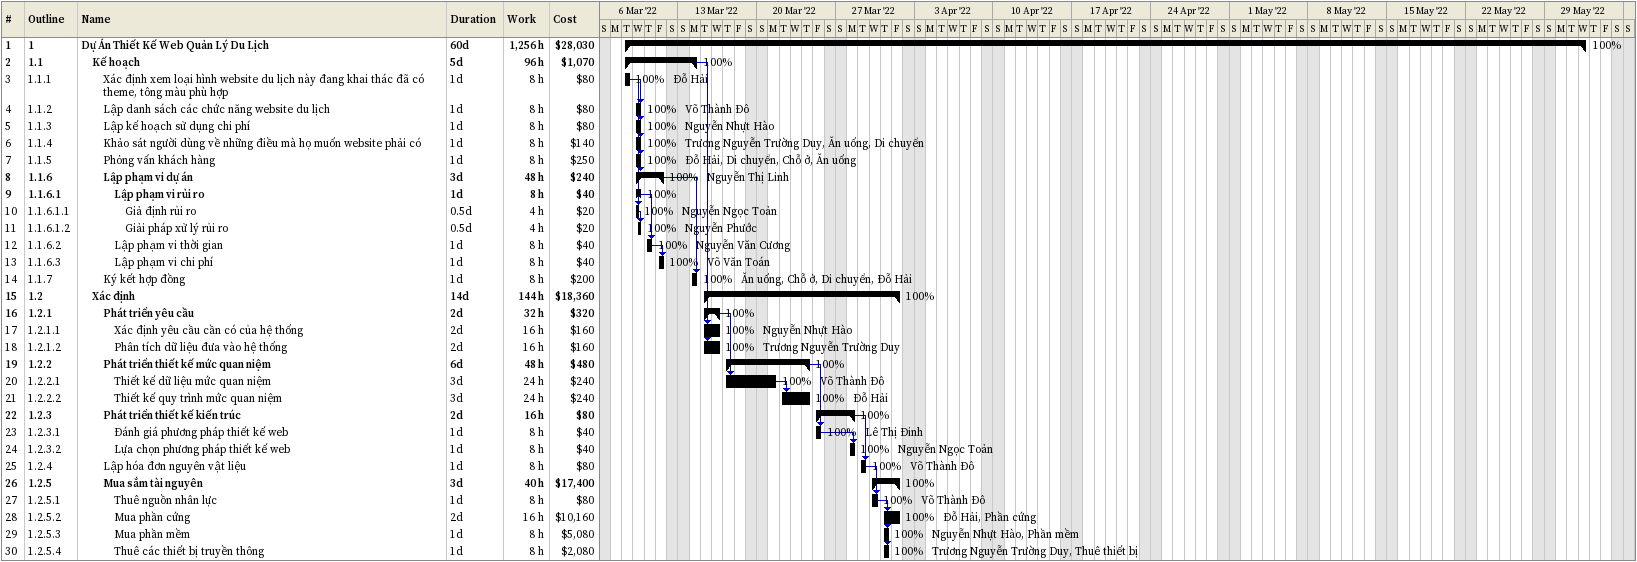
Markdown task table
| ID | WBS | Task | Duration | Start | Finish | Predecessors | Resources | % complete | Work (h) | Cost ($) |
|---|---|---|---|---|---|---|---|---|---|---|
| 1 | 1 | **Dự Án Thiết Kế Web Quản Lý Du Lịch** | 60d | 2022-03-08 | 2022-06-01 |  |  | 100 | 1256 | 28030 |
| 2 | 1.1 | **Kế hoạch** | 5d | 2022-03-08 | 2022-03-14 |  |  | 100 | 96 | 1070 |
| 3 | 1.1.1 | Xác định xem loại hình website du lịch này đang khai thác đã có theme, tông màu phù hợp | 1d | 2022-03-08 | 2022-03-08 |  | Đỗ Hải | 100 | 8 | 80 |
| 4 | 1.1.2 | Lập danh sách các chức năng website du lịch | 1d | 2022-03-09 | 2022-03-09 | 3 | Võ Thành Đô | 100 | 8 | 80 |
| 5 | 1.1.3 | Lập kế hoạch sử dụng chi phí | 1d | 2022-03-09 | 2022-03-09 | 3 | Nguyễn Nhựt Hào | 100 | 8 | 80 |
| 6 | 1.1.4 | Khảo sát người dùng về những điều mà họ muốn website phải có | 1d | 2022-03-09 | 2022-03-09 | 3 | Trương Nguyễn Trường Duy, Ăn uống, Di chuyển | 100 | 8 | 140 |
| 7 | 1.1.5 | Phỏng vấn khách hàng | 1d | 2022-03-09 | 2022-03-09 | 3 | Đỗ Hải, Di chuyển, Chỗ ở, Ăn uống | 100 | 8 | 250 |
| 8 | 1.1.6 | **Lập phạm vi dự án** | 3d | 2022-03-09 | 2022-03-11 | 3 | Nguyễn Thị Linh | 100 | 48 | 240 |
| 9 | 1.1.6.1 | **Lập phạm vi rủi ro** | 1d | 2022-03-09 | 2022-03-09 |  |  | 100 | 8 | 40 |
| 10 | 1.1.6.1.1 | Giả định rủi ro | 0.5d | 2022-03-09 | 2022-03-09 | 3 | Nguyễn Ngọc Toản | 100 | 4 | 20 |
| 11 | 1.1.6.1.2 | Giải pháp xử lý rủi ro | 0.5d | 2022-03-09 | 2022-03-09 | 10 | Nguyễn Phước | 100 | 4 | 20 |
| 12 | 1.1.6.2 | Lập phạm vi thời gian | 1d | 2022-03-10 | 2022-03-10 | 9 | Nguyễn Văn Cương | 100 | 8 | 40 |
| 13 | 1.1.6.3 | Lập phạm vi chi phí | 1d | 2022-03-11 | 2022-03-11 | 12 | Võ Văn Toán | 100 | 8 | 40 |
| 14 | 1.1.7 | Ký kết hợp đồng | 1d | 2022-03-14 | 2022-03-14 | 8 | Ăn uống, Chỗ ở, Di chuyển, Đỗ Hải | 100 | 8 | 200 |
| 15 | 1.2 | **Xác định** | 14d | 2022-03-15 | 2022-04-01 |  |  | 100 | 144 | 18360 |
| 16 | 1.2.1 | **Phát triển yêu cầu** | 2d | 2022-03-15 | 2022-03-16 |  |  | 100 | 32 | 320 |
| 17 | 1.2.1.1 | Xác định yêu cầu cần có của hệ thống | 2d | 2022-03-15 | 2022-03-16 | 2 | Nguyễn Nhựt Hào | 100 | 16 | 160 |
| 18 | 1.2.1.2 | Phân tích dữ liệu đưa vào hệ thống | 2d | 2022-03-15 | 2022-03-16 | 2 | Trương Nguyễn Trường Duy | 100 | 16 | 160 |
| 19 | 1.2.2 | **Phát triển thiết kế mức quan niệm** | 6d | 2022-03-17 | 2022-03-24 |  |  | 100 | 48 | 480 |
| 20 | 1.2.2.1 | Thiết kế dữ liệu mức quan niệm | 3d | 2022-03-17 | 2022-03-21 | 16 | Võ Thành Đô | 100 | 24 | 240 |
| 21 | 1.2.2.2 | Thiết kế quy trình mức quan niệm | 3d | 2022-03-22 | 2022-03-24 | 20 | Đỗ Hải | 100 | 24 | 240 |
| 22 | 1.2.3 | **Phát triển thiết kế kiến trúc** | 2d | 2022-03-25 | 2022-03-28 |  |  | 100 | 16 | 80 |
| 23 | 1.2.3.1 | Đánh giá phương pháp thiết kế web | 1d | 2022-03-25 | 2022-03-25 | 19 | Lê Thị Đinh | 100 | 8 | 40 |
| 24 | 1.2.3.2 | Lựa chọn phương pháp thiết kế web | 1d | 2022-03-28 | 2022-03-28 | 23 | Nguyễn Ngọc Toản | 100 | 8 | 40 |
| 25 | 1.2.4 | Lập hóa đơn nguyên vật liệu | 1d | 2022-03-29 | 2022-03-29 | 22 | Võ Thành Đô | 100 | 8 | 80 |
| 26 | 1.2.5 | **Mua sắm tài nguyên** | 3d | 2022-03-30 | 2022-04-01 |  |  | 100 | 40 | 17400 |
| 27 | 1.2.5.1 | Thuê nguồn nhân lực | 1d | 2022-03-30 | 2022-03-30 | 25 | Võ Thành Đô | 100 | 8 | 80 |
| 28 | 1.2.5.2 | Mua phần cứng | 2d | 2022-03-31 | 2022-04-01 | 27 | Đỗ Hải, Phần cứng | 100 | 16 | 10160 |
| 29 | 1.2.5.3 | Mua phần mềm | 1d | 2022-03-31 | 2022-03-31 | 27 | Nguyễn Nhựt Hào, Phần mềm | 100 | 8 | 5080 |
| 30 | 1.2.5.4 | Thuê các thiết bị truyền thông | 1d | 2022-03-31 | 2022-03-31 | 27 | Trương Nguyễn Trường Duy, Thuê thiết bị | 100 | 8 | 2080 |
